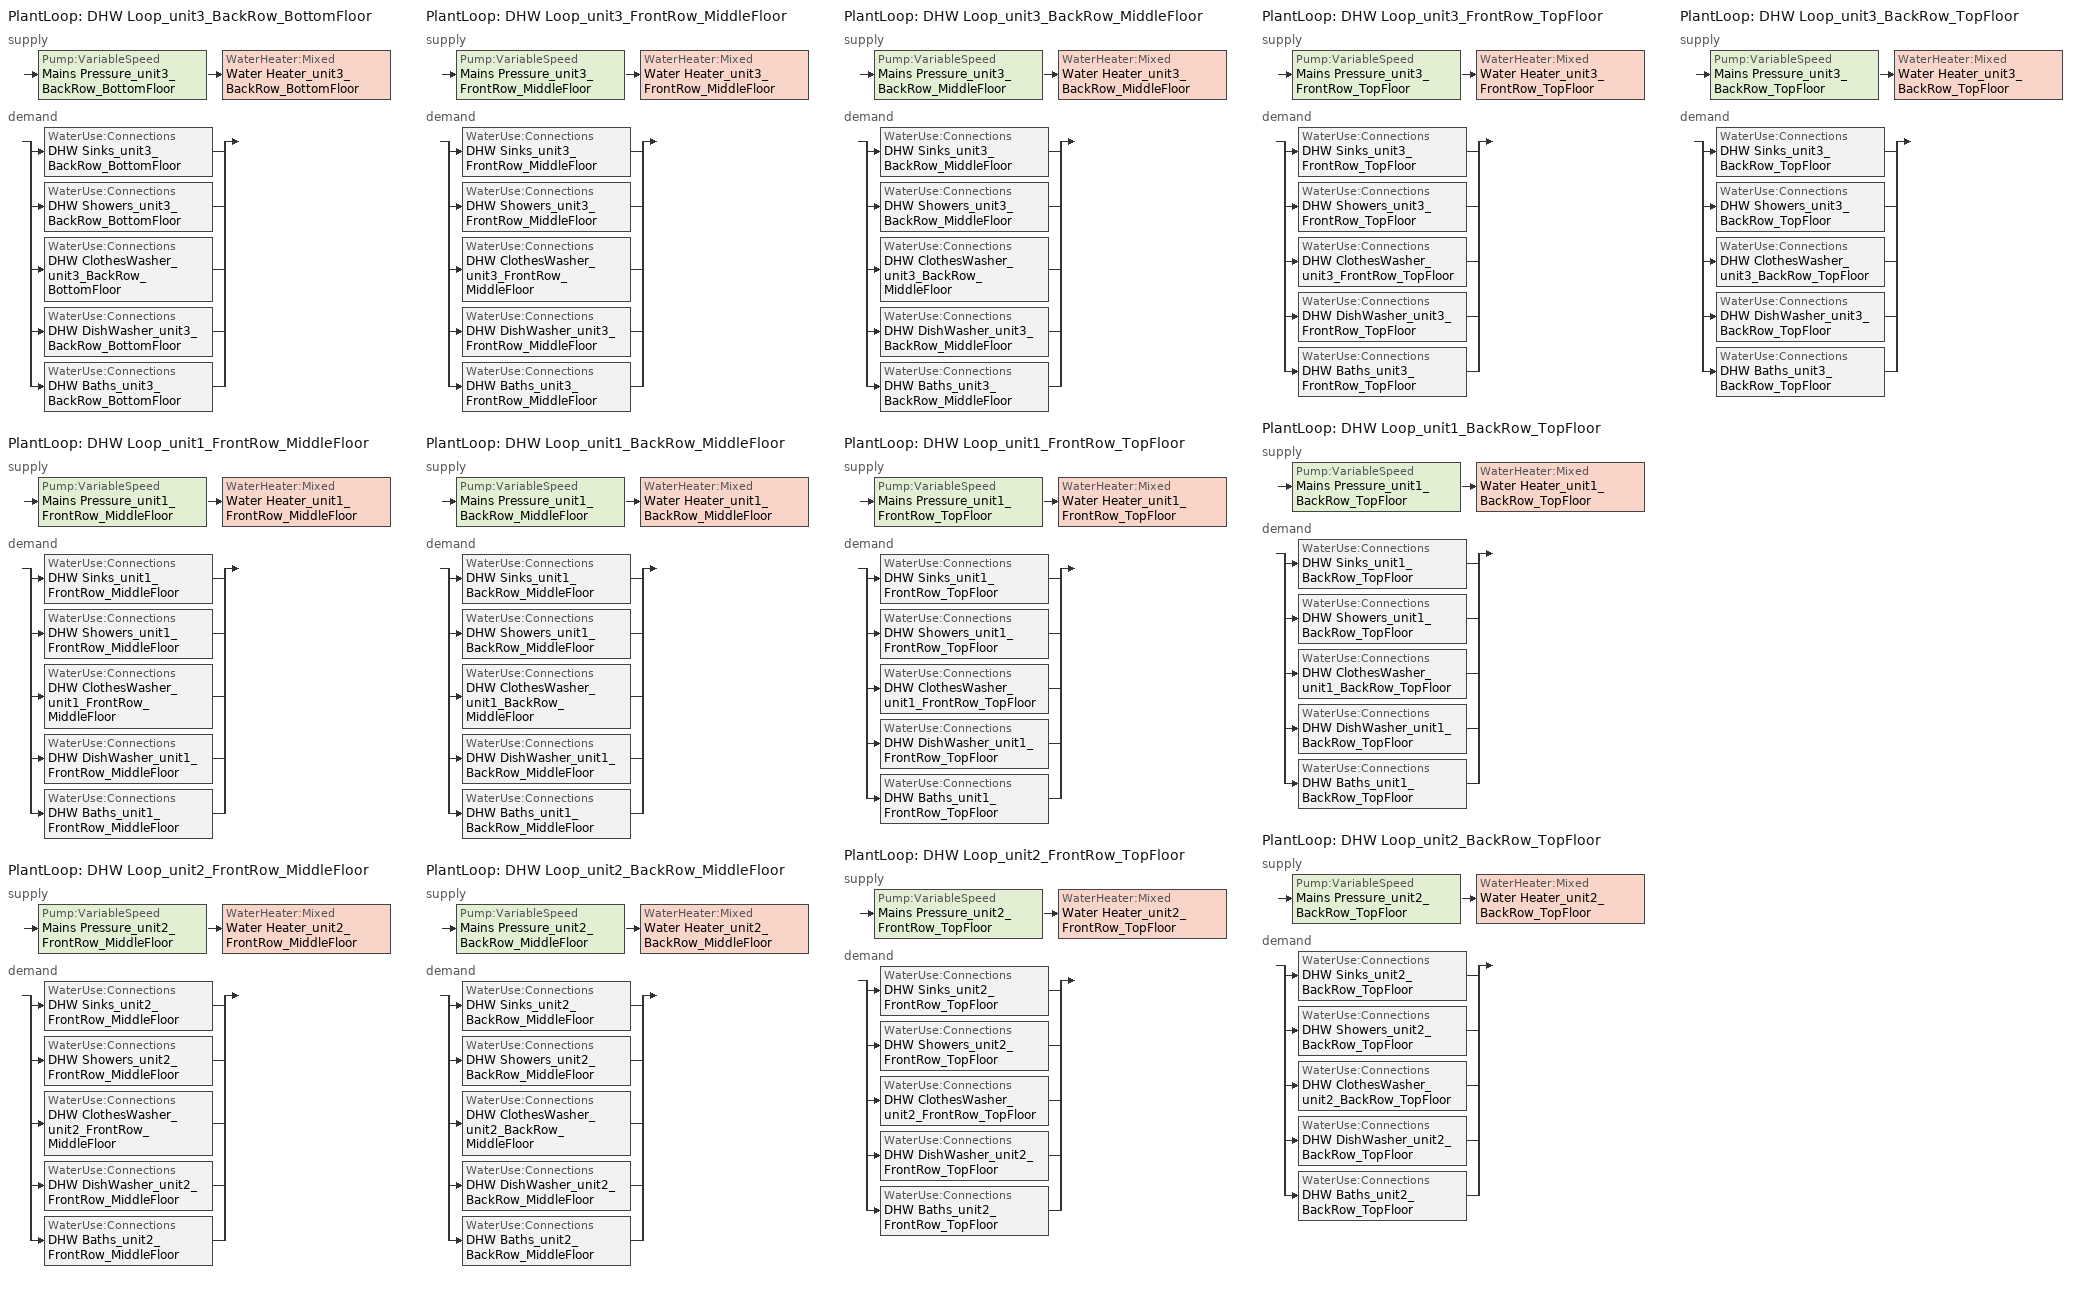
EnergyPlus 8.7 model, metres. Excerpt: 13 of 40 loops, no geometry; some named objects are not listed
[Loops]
PlantLoop 'DHW Loop_unit3_BackRow_BottomFloor'
 supply: Pump:VariableSpeed 'Mains Pressure_unit3_BackRow_BottomFloor' > WaterHeater:Mixed 'Water Heater_unit3_BackRow_BottomFloor'
 demand: split
  | WaterUse:Connections 'DHW Sinks_unit3_BackRow_BottomFloor'
  | WaterUse:Connections 'DHW Showers_unit3_BackRow_BottomFloor'
  | WaterUse:Connections 'DHW ClothesWasher_unit3_BackRow_BottomFloor'
  | WaterUse:Connections 'DHW DishWasher_unit3_BackRow_BottomFloor'
  | WaterUse:Connections 'DHW Baths_unit3_BackRow_BottomFloor'
PlantLoop 'DHW Loop_unit1_FrontRow_MiddleFloor'
 supply: Pump:VariableSpeed 'Mains Pressure_unit1_FrontRow_MiddleFloor' > WaterHeater:Mixed 'Water Heater_unit1_FrontRow_MiddleFloor'
 demand: split
  | WaterUse:Connections 'DHW Sinks_unit1_FrontRow_MiddleFloor'
  | WaterUse:Connections 'DHW Showers_unit1_FrontRow_MiddleFloor'
  | WaterUse:Connections 'DHW ClothesWasher_unit1_FrontRow_MiddleFloor'
  | WaterUse:Connections 'DHW DishWasher_unit1_FrontRow_MiddleFloor'
  | WaterUse:Connections 'DHW Baths_unit1_FrontRow_MiddleFloor'
PlantLoop 'DHW Loop_unit2_FrontRow_MiddleFloor'
 supply: Pump:VariableSpeed 'Mains Pressure_unit2_FrontRow_MiddleFloor' > WaterHeater:Mixed 'Water Heater_unit2_FrontRow_MiddleFloor'
 demand: split
  | WaterUse:Connections 'DHW Sinks_unit2_FrontRow_MiddleFloor'
  | WaterUse:Connections 'DHW Showers_unit2_FrontRow_MiddleFloor'
  | WaterUse:Connections 'DHW ClothesWasher_unit2_FrontRow_MiddleFloor'
  | WaterUse:Connections 'DHW DishWasher_unit2_FrontRow_MiddleFloor'
  | WaterUse:Connections 'DHW Baths_unit2_FrontRow_MiddleFloor'
PlantLoop 'DHW Loop_unit3_FrontRow_MiddleFloor'
 supply: Pump:VariableSpeed 'Mains Pressure_unit3_FrontRow_MiddleFloor' > WaterHeater:Mixed 'Water Heater_unit3_FrontRow_MiddleFloor'
 demand: split
  | WaterUse:Connections 'DHW Sinks_unit3_FrontRow_MiddleFloor'
  | WaterUse:Connections 'DHW Showers_unit3_FrontRow_MiddleFloor'
  | WaterUse:Connections 'DHW ClothesWasher_unit3_FrontRow_MiddleFloor'
  | WaterUse:Connections 'DHW DishWasher_unit3_FrontRow_MiddleFloor'
  | WaterUse:Connections 'DHW Baths_unit3_FrontRow_MiddleFloor'
PlantLoop 'DHW Loop_unit1_BackRow_MiddleFloor'
 supply: Pump:VariableSpeed 'Mains Pressure_unit1_BackRow_MiddleFloor' > WaterHeater:Mixed 'Water Heater_unit1_BackRow_MiddleFloor'
 demand: split
  | WaterUse:Connections 'DHW Sinks_unit1_BackRow_MiddleFloor'
  | WaterUse:Connections 'DHW Showers_unit1_BackRow_MiddleFloor'
  | WaterUse:Connections 'DHW ClothesWasher_unit1_BackRow_MiddleFloor'
  | WaterUse:Connections 'DHW DishWasher_unit1_BackRow_MiddleFloor'
  | WaterUse:Connections 'DHW Baths_unit1_BackRow_MiddleFloor'
PlantLoop 'DHW Loop_unit2_BackRow_MiddleFloor'
 supply: Pump:VariableSpeed 'Mains Pressure_unit2_BackRow_MiddleFloor' > WaterHeater:Mixed 'Water Heater_unit2_BackRow_MiddleFloor'
 demand: split
  | WaterUse:Connections 'DHW Sinks_unit2_BackRow_MiddleFloor'
  | WaterUse:Connections 'DHW Showers_unit2_BackRow_MiddleFloor'
  | WaterUse:Connections 'DHW ClothesWasher_unit2_BackRow_MiddleFloor'
  | WaterUse:Connections 'DHW DishWasher_unit2_BackRow_MiddleFloor'
  | WaterUse:Connections 'DHW Baths_unit2_BackRow_MiddleFloor'
PlantLoop 'DHW Loop_unit3_BackRow_MiddleFloor'
 supply: Pump:VariableSpeed 'Mains Pressure_unit3_BackRow_MiddleFloor' > WaterHeater:Mixed 'Water Heater_unit3_BackRow_MiddleFloor'
 demand: split
  | WaterUse:Connections 'DHW Sinks_unit3_BackRow_MiddleFloor'
  | WaterUse:Connections 'DHW Showers_unit3_BackRow_MiddleFloor'
  | WaterUse:Connections 'DHW ClothesWasher_unit3_BackRow_MiddleFloor'
  | WaterUse:Connections 'DHW DishWasher_unit3_BackRow_MiddleFloor'
  | WaterUse:Connections 'DHW Baths_unit3_BackRow_MiddleFloor'
PlantLoop 'DHW Loop_unit1_FrontRow_TopFloor'
 supply: Pump:VariableSpeed 'Mains Pressure_unit1_FrontRow_TopFloor' > WaterHeater:Mixed 'Water Heater_unit1_FrontRow_TopFloor'
 demand: split
  | WaterUse:Connections 'DHW Sinks_unit1_FrontRow_TopFloor'
  | WaterUse:Connections 'DHW Showers_unit1_FrontRow_TopFloor'
  | WaterUse:Connections 'DHW ClothesWasher_unit1_FrontRow_TopFloor'
  | WaterUse:Connections 'DHW DishWasher_unit1_FrontRow_TopFloor'
  | WaterUse:Connections 'DHW Baths_unit1_FrontRow_TopFloor'
PlantLoop 'DHW Loop_unit2_FrontRow_TopFloor'
 supply: Pump:VariableSpeed 'Mains Pressure_unit2_FrontRow_TopFloor' > WaterHeater:Mixed 'Water Heater_unit2_FrontRow_TopFloor'
 demand: split
  | WaterUse:Connections 'DHW Sinks_unit2_FrontRow_TopFloor'
  | WaterUse:Connections 'DHW Showers_unit2_FrontRow_TopFloor'
  | WaterUse:Connections 'DHW ClothesWasher_unit2_FrontRow_TopFloor'
  | WaterUse:Connections 'DHW DishWasher_unit2_FrontRow_TopFloor'
  | WaterUse:Connections 'DHW Baths_unit2_FrontRow_TopFloor'
PlantLoop 'DHW Loop_unit3_FrontRow_TopFloor'
 supply: Pump:VariableSpeed 'Mains Pressure_unit3_FrontRow_TopFloor' > WaterHeater:Mixed 'Water Heater_unit3_FrontRow_TopFloor'
 demand: split
  | WaterUse:Connections 'DHW Sinks_unit3_FrontRow_TopFloor'
  | WaterUse:Connections 'DHW Showers_unit3_FrontRow_TopFloor'
  | WaterUse:Connections 'DHW ClothesWasher_unit3_FrontRow_TopFloor'
  | WaterUse:Connections 'DHW DishWasher_unit3_FrontRow_TopFloor'
  | WaterUse:Connections 'DHW Baths_unit3_FrontRow_TopFloor'
PlantLoop 'DHW Loop_unit1_BackRow_TopFloor'
 supply: Pump:VariableSpeed 'Mains Pressure_unit1_BackRow_TopFloor' > WaterHeater:Mixed 'Water Heater_unit1_BackRow_TopFloor'
 demand: split
  | WaterUse:Connections 'DHW Sinks_unit1_BackRow_TopFloor'
  | WaterUse:Connections 'DHW Showers_unit1_BackRow_TopFloor'
  | WaterUse:Connections 'DHW ClothesWasher_unit1_BackRow_TopFloor'
  | WaterUse:Connections 'DHW DishWasher_unit1_BackRow_TopFloor'
  | WaterUse:Connections 'DHW Baths_unit1_BackRow_TopFloor'
PlantLoop 'DHW Loop_unit2_BackRow_TopFloor'
 supply: Pump:VariableSpeed 'Mains Pressure_unit2_BackRow_TopFloor' > WaterHeater:Mixed 'Water Heater_unit2_BackRow_TopFloor'
 demand: split
  | WaterUse:Connections 'DHW Sinks_unit2_BackRow_TopFloor'
  | WaterUse:Connections 'DHW Showers_unit2_BackRow_TopFloor'
  | WaterUse:Connections 'DHW ClothesWasher_unit2_BackRow_TopFloor'
  | WaterUse:Connections 'DHW DishWasher_unit2_BackRow_TopFloor'
  | WaterUse:Connections 'DHW Baths_unit2_BackRow_TopFloor'
PlantLoop 'DHW Loop_unit3_BackRow_TopFloor'
 supply: Pump:VariableSpeed 'Mains Pressure_unit3_BackRow_TopFloor' > WaterHeater:Mixed 'Water Heater_unit3_BackRow_TopFloor'
 demand: split
  | WaterUse:Connections 'DHW Sinks_unit3_BackRow_TopFloor'
  | WaterUse:Connections 'DHW Showers_unit3_BackRow_TopFloor'
  | WaterUse:Connections 'DHW ClothesWasher_unit3_BackRow_TopFloor'
  | WaterUse:Connections 'DHW DishWasher_unit3_BackRow_TopFloor'
  | WaterUse:Connections 'DHW Baths_unit3_BackRow_TopFloor'
[Sizing:Plant] Loop Type=Heating; Design Loop Exit Temperature=48.8889; Loop Design Temperature Difference=5.55556
DHW Loop_unit3_BackRow_BottomFloor; DHW Loop_unit1_FrontRow_MiddleFloor; DHW Loop_unit2_FrontRow_MiddleFloor; DHW Loop_unit3_FrontRow_MiddleFloor; DHW Loop_unit1_BackRow_MiddleFloor; DHW Loop_unit2_BackRow_MiddleFloor; DHW Loop_unit3_BackRow_MiddleFloor; DHW Loop_unit1_FrontRow_TopFloor; DHW Loop_unit2_FrontRow_TopFloor; DHW Loop_unit3_FrontRow_TopFloor; DHW Loop_unit1_BackRow_TopFloor; DHW Loop_unit2_BackRow_TopFloor; DHW Loop_unit3_BackRow_TopFloor
[Pump:VariableSpeed] Design Maximum Flow Rate=autosize; Design Pump Head=1; Design Power Consumption=0; Motor Efficiency=1; Fraction of Motor Inefficiencies to Fluid Stream=0; Coefficient 1 of the Part Load Performance Curve=0; Coefficient 2 of the Part Load Performance Curve=1; Coefficient 3 of the Part Load Performance Curve=0; Coefficient 4 of the Part Load Performance Curve=0; Design Minimum Flow Rate=0; Pump Control Type=Intermittent
Mains Pressure_unit3_BackRow_BottomFloor; Mains Pressure_unit1_FrontRow_MiddleFloor; Mains Pressure_unit2_FrontRow_MiddleFloor; Mains Pressure_unit3_FrontRow_MiddleFloor; Mains Pressure_unit1_BackRow_MiddleFloor; Mains Pressure_unit2_BackRow_MiddleFloor; Mains Pressure_unit3_BackRow_MiddleFloor; Mains Pressure_unit1_FrontRow_TopFloor; Mains Pressure_unit2_FrontRow_TopFloor; Mains Pressure_unit3_FrontRow_TopFloor; Mains Pressure_unit1_BackRow_TopFloor; Mains Pressure_unit2_BackRow_TopFloor; Mains Pressure_unit3_BackRow_TopFloor
[WaterHeater:Mixed] Tank Volume=0.196841; Setpoint Temperature Schedule=dhw_setpt; Deadband Temperature Difference=2; Maximum Temperature Limit=50; Heater Control Type=Cycle; Heater Maximum Capacity=autosize; Heater Minimum Capacity=0; Heater Ignition Minimum Flow Rate=0; Heater Fuel Type=electricity; Heater Thermal Efficiency=1; Ambient Temperature Indicator=Zone; Ambient Temperature Zone=living_unit1_FrontRow_BottomFloor; Off Cycle Loss Coefficient to Ambient Temperature=1.33066; Off Cycle Loss Fraction to Zone=1; On Cycle Loss Coefficient to Ambient Temperature=1.33066; On Cycle Loss Fraction to Zone=1; Peak Use Flow Rate=0; Use Side Effectiveness=1; Source Side Effectiveness=1; Use Side Design Flow Rate=autosize; Source Side Design Flow Rate=0; Indirect Water Heating Recovery Time=1.5
Water Heater_unit3_BackRow_BottomFloor; Water Heater_unit1_FrontRow_MiddleFloor; Water Heater_unit2_FrontRow_MiddleFloor; Water Heater_unit3_FrontRow_MiddleFloor; Water Heater_unit1_BackRow_MiddleFloor; Water Heater_unit2_BackRow_MiddleFloor; Water Heater_unit3_BackRow_MiddleFloor; Water Heater_unit1_FrontRow_TopFloor; Water Heater_unit2_FrontRow_TopFloor; Water Heater_unit3_FrontRow_TopFloor; Water Heater_unit1_BackRow_TopFloor; Water Heater_unit2_BackRow_TopFloor; Water Heater_unit3_BackRow_TopFloor
[WaterHeater:Sizing] Design Mode=ResidentialHUD-FHAMinimum; Number of Bedrooms=2; Number of Bathrooms=2
Water Heater_unit3_BackRow_BottomFloor; Water Heater_unit1_FrontRow_MiddleFloor; Water Heater_unit2_FrontRow_MiddleFloor; Water Heater_unit3_FrontRow_MiddleFloor; Water Heater_unit1_BackRow_MiddleFloor; Water Heater_unit2_BackRow_MiddleFloor; Water Heater_unit3_BackRow_MiddleFloor; Water Heater_unit1_FrontRow_TopFloor; Water Heater_unit2_FrontRow_TopFloor; Water Heater_unit3_FrontRow_TopFloor; Water Heater_unit1_BackRow_TopFloor; Water Heater_unit2_BackRow_TopFloor; Water Heater_unit3_BackRow_TopFloor
[PlantLoop] Fluid Type=Water; Maximum Loop Temperature=100; Minimum Loop Temperature=0; Maximum Loop Flow Rate=autosize; Minimum Loop Flow Rate=0; Plant Loop Volume=autocalculate; Load Distribution Scheme=Optimal
Name | Plant Equipment Operation Scheme
DHW Loop_unit3_BackRow_BottomFloor | DHW Loop Operation_unit3_BackRow_BottomFloor
DHW Loop_unit1_FrontRow_MiddleFloor | DHW Loop Operation_unit1_FrontRow_MiddleFloor
DHW Loop_unit2_FrontRow_MiddleFloor | DHW Loop Operation_unit2_FrontRow_MiddleFloor
DHW Loop_unit3_FrontRow_MiddleFloor | DHW Loop Operation_unit3_FrontRow_MiddleFloor
DHW Loop_unit1_BackRow_MiddleFloor | DHW Loop Operation_unit1_BackRow_MiddleFloor
DHW Loop_unit2_BackRow_MiddleFloor | DHW Loop Operation_unit2_BackRow_MiddleFloor
DHW Loop_unit3_BackRow_MiddleFloor | DHW Loop Operation_unit3_BackRow_MiddleFloor
DHW Loop_unit1_FrontRow_TopFloor | DHW Loop Operation_unit1_FrontRow_TopFloor
DHW Loop_unit2_FrontRow_TopFloor | DHW Loop Operation_unit2_FrontRow_TopFloor
DHW Loop_unit3_FrontRow_TopFloor | DHW Loop Operation_unit3_FrontRow_TopFloor
DHW Loop_unit1_BackRow_TopFloor | DHW Loop Operation_unit1_BackRow_TopFloor
DHW Loop_unit2_BackRow_TopFloor | DHW Loop Operation_unit2_BackRow_TopFloor
DHW Loop_unit3_BackRow_TopFloor | DHW Loop Operation_unit3_BackRow_TopFloor
[PlantEquipmentList]
DHW Plant Equipment_unit3_BackRow_BottomFloor: Water Heater_unit3_BackRow_BottomFloor
DHW Plant Equipment_unit1_FrontRow_MiddleFloor: Water Heater_unit1_FrontRow_MiddleFloor
DHW Plant Equipment_unit2_FrontRow_MiddleFloor: Water Heater_unit2_FrontRow_MiddleFloor
DHW Plant Equipment_unit3_FrontRow_MiddleFloor: Water Heater_unit3_FrontRow_MiddleFloor
DHW Plant Equipment_unit1_BackRow_MiddleFloor: Water Heater_unit1_BackRow_MiddleFloor
DHW Plant Equipment_unit2_BackRow_MiddleFloor: Water Heater_unit2_BackRow_MiddleFloor
DHW Plant Equipment_unit3_BackRow_MiddleFloor: Water Heater_unit3_BackRow_MiddleFloor
DHW Plant Equipment_unit1_FrontRow_TopFloor: Water Heater_unit1_FrontRow_TopFloor
DHW Plant Equipment_unit2_FrontRow_TopFloor: Water Heater_unit2_FrontRow_TopFloor
DHW Plant Equipment_unit3_FrontRow_TopFloor: Water Heater_unit3_FrontRow_TopFloor
DHW Plant Equipment_unit1_BackRow_TopFloor: Water Heater_unit1_BackRow_TopFloor
DHW Plant Equipment_unit2_BackRow_TopFloor: Water Heater_unit2_BackRow_TopFloor
DHW Plant Equipment_unit3_BackRow_TopFloor: Water Heater_unit3_BackRow_TopFloor
[PlantEquipmentOperation:HeatingLoad] Load Range 1 Lower Limit=0; Load Range 1 Upper Limit=1000000000000000
Name | Range 1 Equipment List
DHW Control Scheme_unit3_BackRow_BottomFloor | DHW Plant Equipment_unit3_BackRow_BottomFloor
DHW Control Scheme_unit1_FrontRow_MiddleFloor | DHW Plant Equipment_unit1_FrontRow_MiddleFloor
DHW Control Scheme_unit2_FrontRow_MiddleFloor | DHW Plant Equipment_unit2_FrontRow_MiddleFloor
DHW Control Scheme_unit3_FrontRow_MiddleFloor | DHW Plant Equipment_unit3_FrontRow_MiddleFloor
DHW Control Scheme_unit1_BackRow_MiddleFloor | DHW Plant Equipment_unit1_BackRow_MiddleFloor
DHW Control Scheme_unit2_BackRow_MiddleFloor | DHW Plant Equipment_unit2_BackRow_MiddleFloor
DHW Control Scheme_unit3_BackRow_MiddleFloor | DHW Plant Equipment_unit3_BackRow_MiddleFloor
DHW Control Scheme_unit1_FrontRow_TopFloor | DHW Plant Equipment_unit1_FrontRow_TopFloor
DHW Control Scheme_unit2_FrontRow_TopFloor | DHW Plant Equipment_unit2_FrontRow_TopFloor
DHW Control Scheme_unit3_FrontRow_TopFloor | DHW Plant Equipment_unit3_FrontRow_TopFloor
DHW Control Scheme_unit1_BackRow_TopFloor | DHW Plant Equipment_unit1_BackRow_TopFloor
DHW Control Scheme_unit2_BackRow_TopFloor | DHW Plant Equipment_unit2_BackRow_TopFloor
DHW Control Scheme_unit3_BackRow_TopFloor | DHW Plant Equipment_unit3_BackRow_TopFloor
[PlantEquipmentOperationSchemes] Control Scheme 1 Schedule=always_avail
Name | Control Scheme 1
DHW Loop Operation_unit3_BackRow_BottomFloor | DHW Control Scheme_unit3_BackRow_BottomFloor
DHW Loop Operation_unit1_FrontRow_MiddleFloor | DHW Control Scheme_unit1_FrontRow_MiddleFloor
DHW Loop Operation_unit2_FrontRow_MiddleFloor | DHW Control Scheme_unit2_FrontRow_MiddleFloor
DHW Loop Operation_unit3_FrontRow_MiddleFloor | DHW Control Scheme_unit3_FrontRow_MiddleFloor
DHW Loop Operation_unit1_BackRow_MiddleFloor | DHW Control Scheme_unit1_BackRow_MiddleFloor
DHW Loop Operation_unit2_BackRow_MiddleFloor | DHW Control Scheme_unit2_BackRow_MiddleFloor
DHW Loop Operation_unit3_BackRow_MiddleFloor | DHW Control Scheme_unit3_BackRow_MiddleFloor
DHW Loop Operation_unit1_FrontRow_TopFloor | DHW Control Scheme_unit1_FrontRow_TopFloor
DHW Loop Operation_unit2_FrontRow_TopFloor | DHW Control Scheme_unit2_FrontRow_TopFloor
DHW Loop Operation_unit3_FrontRow_TopFloor | DHW Control Scheme_unit3_FrontRow_TopFloor
DHW Loop Operation_unit1_BackRow_TopFloor | DHW Control Scheme_unit1_BackRow_TopFloor
DHW Loop Operation_unit2_BackRow_TopFloor | DHW Control Scheme_unit2_BackRow_TopFloor
DHW Loop Operation_unit3_BackRow_TopFloor | DHW Control Scheme_unit3_BackRow_TopFloor
[SetpointManager:Scheduled] Control Variable=Temperature; Schedule=DHWSupplySetpoint
Name | Setpoint Node or NodeList
DHW Loop Setpoint Manager_unit3_BackRow_BottomFloor | DHW Supply Outlet Node_unit3_BackRow_BottomFloor
DHW Loop Setpoint Manager_unit1_FrontRow_MiddleFloor | DHW Supply Outlet Node_unit1_FrontRow_MiddleFloor
DHW Loop Setpoint Manager_unit2_FrontRow_MiddleFloor | DHW Supply Outlet Node_unit2_FrontRow_MiddleFloor
DHW Loop Setpoint Manager_unit3_FrontRow_MiddleFloor | DHW Supply Outlet Node_unit3_FrontRow_MiddleFloor
DHW Loop Setpoint Manager_unit1_BackRow_MiddleFloor | DHW Supply Outlet Node_unit1_BackRow_MiddleFloor
DHW Loop Setpoint Manager_unit2_BackRow_MiddleFloor | DHW Supply Outlet Node_unit2_BackRow_MiddleFloor
DHW Loop Setpoint Manager_unit3_BackRow_MiddleFloor | DHW Supply Outlet Node_unit3_BackRow_MiddleFloor
DHW Loop Setpoint Manager_unit1_FrontRow_TopFloor | DHW Supply Outlet Node_unit1_FrontRow_TopFloor
DHW Loop Setpoint Manager_unit2_FrontRow_TopFloor | DHW Supply Outlet Node_unit2_FrontRow_TopFloor
DHW Loop Setpoint Manager_unit3_FrontRow_TopFloor | DHW Supply Outlet Node_unit3_FrontRow_TopFloor
DHW Loop Setpoint Manager_unit1_BackRow_TopFloor | DHW Supply Outlet Node_unit1_BackRow_TopFloor
DHW Loop Setpoint Manager_unit2_BackRow_TopFloor | DHW Supply Outlet Node_unit2_BackRow_TopFloor
DHW Loop Setpoint Manager_unit3_BackRow_TopFloor | DHW Supply Outlet Node_unit3_BackRow_TopFloor
[WaterUse:Equipment] EndUse Subcategory=Domestic Hot Water
Name | Peak Flow Rate | Flow Rate Fraction Schedule | Target Temperature Schedule
Clothes Washer_unit3_BackRow_BottomFloor; Clothes Washer_unit1_FrontRow_MiddleFloor; Clothes Washer_unit2_FrontRow_MiddleFloor; Clothes Washer_unit3_FrontRow_MiddleFloor; Clothes Washer_unit1_BackRow_MiddleFloor; Clothes Washer_unit2_BackRow_MiddleFloor; Clothes Washer_unit3_BackRow_MiddleFloor; Clothes Washer_unit1_FrontRow_TopFloor; Clothes Washer_unit2_FrontRow_TopFloor; Clothes Washer_unit3_FrontRow_TopFloor; Clothes Washer_unit1_BackRow_TopFloor; Clothes Washer_unit2_BackRow_TopFloor; Clothes Washer_unit3_BackRow_TopFloor | 1.08128e-06 | ClothesWasher | CWWaterTempSchedule
Dishwasher_unit3_BackRow_BottomFloor; Dishwasher_unit1_FrontRow_MiddleFloor; Dishwasher_unit2_FrontRow_MiddleFloor; Dishwasher_unit3_FrontRow_MiddleFloor; Dishwasher_unit1_BackRow_MiddleFloor; Dishwasher_unit2_BackRow_MiddleFloor; Dishwasher_unit3_BackRow_MiddleFloor; Dishwasher_unit1_FrontRow_TopFloor; Dishwasher_unit2_FrontRow_TopFloor; Dishwasher_unit3_FrontRow_TopFloor; Dishwasher_unit1_BackRow_TopFloor; Dishwasher_unit2_BackRow_TopFloor; Dishwasher_unit3_BackRow_TopFloor | 4.24457e-07 | Dishwasher | DWWaterTempSchedule
Sinks_unit3_BackRow_BottomFloor; Sinks_unit1_FrontRow_MiddleFloor; Sinks_unit2_FrontRow_MiddleFloor; Sinks_unit3_FrontRow_MiddleFloor; Sinks_unit1_BackRow_MiddleFloor; Sinks_unit2_BackRow_MiddleFloor; Sinks_unit3_BackRow_MiddleFloor; Sinks_unit1_FrontRow_TopFloor; Sinks_unit2_FrontRow_TopFloor; Sinks_unit3_FrontRow_TopFloor; Sinks_unit1_BackRow_TopFloor; Sinks_unit2_BackRow_TopFloor; Sinks_unit3_BackRow_TopFloor | 1.41632e-06 | Sinks | SSBWaterTempSchedule
Showers_unit3_BackRow_BottomFloor; Showers_unit1_FrontRow_MiddleFloor; Showers_unit2_FrontRow_MiddleFloor; Showers_unit3_FrontRow_MiddleFloor; Showers_unit1_BackRow_MiddleFloor; Showers_unit2_BackRow_MiddleFloor; Showers_unit3_BackRow_MiddleFloor; Showers_unit1_FrontRow_TopFloor; Showers_unit2_FrontRow_TopFloor; Showers_unit3_FrontRow_TopFloor; Showers_unit1_BackRow_TopFloor; Showers_unit2_BackRow_TopFloor; Showers_unit3_BackRow_TopFloor | 2.52108e-06 | Showers | SSBWaterTempSchedule
Baths_unit3_BackRow_BottomFloor; Baths_unit1_FrontRow_MiddleFloor; Baths_unit2_FrontRow_MiddleFloor; Baths_unit3_FrontRow_MiddleFloor; Baths_unit1_BackRow_MiddleFloor; Baths_unit2_BackRow_MiddleFloor; Baths_unit3_BackRow_MiddleFloor; Baths_unit1_FrontRow_TopFloor; Baths_unit2_FrontRow_TopFloor; Baths_unit3_FrontRow_TopFloor; Baths_unit1_BackRow_TopFloor; Baths_unit2_BackRow_TopFloor; Baths_unit3_BackRow_TopFloor | 6.46379e-07 | Baths | SSBWaterTempSchedule
[WaterUse:Connections] Drain Water Heat Exchanger Type=None
Name | Water Use Equipment 1
DHW Sinks_unit3_BackRow_BottomFloor | Sinks_unit3_BackRow_BottomFloor
DHW Showers_unit3_BackRow_BottomFloor | Showers_unit3_BackRow_BottomFloor
DHW ClothesWasher_unit3_BackRow_BottomFloor | Clothes Washer_unit3_BackRow_BottomFloor
DHW DishWasher_unit3_BackRow_BottomFloor | Dishwasher_unit3_BackRow_BottomFloor
DHW Baths_unit3_BackRow_BottomFloor | Baths_unit3_BackRow_BottomFloor
DHW Sinks_unit1_FrontRow_MiddleFloor | Sinks_unit1_FrontRow_MiddleFloor
DHW Showers_unit1_FrontRow_MiddleFloor | Showers_unit1_FrontRow_MiddleFloor
DHW ClothesWasher_unit1_FrontRow_MiddleFloor | Clothes Washer_unit1_FrontRow_MiddleFloor
DHW DishWasher_unit1_FrontRow_MiddleFloor | Dishwasher_unit1_FrontRow_MiddleFloor
DHW Baths_unit1_FrontRow_MiddleFloor | Baths_unit1_FrontRow_MiddleFloor
DHW Sinks_unit2_FrontRow_MiddleFloor | Sinks_unit2_FrontRow_MiddleFloor
DHW Showers_unit2_FrontRow_MiddleFloor | Showers_unit2_FrontRow_MiddleFloor
DHW ClothesWasher_unit2_FrontRow_MiddleFloor | Clothes Washer_unit2_FrontRow_MiddleFloor
DHW DishWasher_unit2_FrontRow_MiddleFloor | Dishwasher_unit2_FrontRow_MiddleFloor
DHW Baths_unit2_FrontRow_MiddleFloor | Baths_unit2_FrontRow_MiddleFloor
DHW Sinks_unit3_FrontRow_MiddleFloor | Sinks_unit3_FrontRow_MiddleFloor
DHW Showers_unit3_FrontRow_MiddleFloor | Showers_unit3_FrontRow_MiddleFloor
DHW ClothesWasher_unit3_FrontRow_MiddleFloor | Clothes Washer_unit3_FrontRow_MiddleFloor
DHW DishWasher_unit3_FrontRow_MiddleFloor | Dishwasher_unit3_FrontRow_MiddleFloor
DHW Baths_unit3_FrontRow_MiddleFloor | Baths_unit3_FrontRow_MiddleFloor
DHW Sinks_unit1_BackRow_MiddleFloor | Sinks_unit1_BackRow_MiddleFloor
DHW Showers_unit1_BackRow_MiddleFloor | Showers_unit1_BackRow_MiddleFloor
DHW ClothesWasher_unit1_BackRow_MiddleFloor | Clothes Washer_unit1_BackRow_MiddleFloor
DHW DishWasher_unit1_BackRow_MiddleFloor | Dishwasher_unit1_BackRow_MiddleFloor
DHW Baths_unit1_BackRow_MiddleFloor | Baths_unit1_BackRow_MiddleFloor
DHW Sinks_unit2_BackRow_MiddleFloor | Sinks_unit2_BackRow_MiddleFloor
DHW Showers_unit2_BackRow_MiddleFloor | Showers_unit2_BackRow_MiddleFloor
DHW ClothesWasher_unit2_BackRow_MiddleFloor | Clothes Washer_unit2_BackRow_MiddleFloor
DHW DishWasher_unit2_BackRow_MiddleFloor | Dishwasher_unit2_BackRow_MiddleFloor
DHW Baths_unit2_BackRow_MiddleFloor | Baths_unit2_BackRow_MiddleFloor
DHW Sinks_unit3_BackRow_MiddleFloor | Sinks_unit3_BackRow_MiddleFloor
DHW Showers_unit3_BackRow_MiddleFloor | Showers_unit3_BackRow_MiddleFloor
DHW ClothesWasher_unit3_BackRow_MiddleFloor | Clothes Washer_unit3_BackRow_MiddleFloor
DHW DishWasher_unit3_BackRow_MiddleFloor | Dishwasher_unit3_BackRow_MiddleFloor
DHW Baths_unit3_BackRow_MiddleFloor | Baths_unit3_BackRow_MiddleFloor
DHW Sinks_unit1_FrontRow_TopFloor | Sinks_unit1_FrontRow_TopFloor
DHW Showers_unit1_FrontRow_TopFloor | Showers_unit1_FrontRow_TopFloor
DHW ClothesWasher_unit1_FrontRow_TopFloor | Clothes Washer_unit1_FrontRow_TopFloor
DHW DishWasher_unit1_FrontRow_TopFloor | Dishwasher_unit1_FrontRow_TopFloor
DHW Baths_unit1_FrontRow_TopFloor | Baths_unit1_FrontRow_TopFloor
DHW Sinks_unit2_FrontRow_TopFloor | Sinks_unit2_FrontRow_TopFloor
DHW Showers_unit2_FrontRow_TopFloor | Showers_unit2_FrontRow_TopFloor
DHW ClothesWasher_unit2_FrontRow_TopFloor | Clothes Washer_unit2_FrontRow_TopFloor
DHW DishWasher_unit2_FrontRow_TopFloor | Dishwasher_unit2_FrontRow_TopFloor
DHW Baths_unit2_FrontRow_TopFloor | Baths_unit2_FrontRow_TopFloor
DHW Sinks_unit3_FrontRow_TopFloor | Sinks_unit3_FrontRow_TopFloor
DHW Showers_unit3_FrontRow_TopFloor | Showers_unit3_FrontRow_TopFloor
DHW ClothesWasher_unit3_FrontRow_TopFloor | Clothes Washer_unit3_FrontRow_TopFloor
DHW DishWasher_unit3_FrontRow_TopFloor | Dishwasher_unit3_FrontRow_TopFloor
DHW Baths_unit3_FrontRow_TopFloor | Baths_unit3_FrontRow_TopFloor
DHW Sinks_unit1_BackRow_TopFloor | Sinks_unit1_BackRow_TopFloor
DHW Showers_unit1_BackRow_TopFloor | Showers_unit1_BackRow_TopFloor
DHW ClothesWasher_unit1_BackRow_TopFloor | Clothes Washer_unit1_BackRow_TopFloor
DHW DishWasher_unit1_BackRow_TopFloor | Dishwasher_unit1_BackRow_TopFloor
DHW Baths_unit1_BackRow_TopFloor | Baths_unit1_BackRow_TopFloor
DHW Sinks_unit2_BackRow_TopFloor | Sinks_unit2_BackRow_TopFloor
DHW Showers_unit2_BackRow_TopFloor | Showers_unit2_BackRow_TopFloor
DHW ClothesWasher_unit2_BackRow_TopFloor | Clothes Washer_unit2_BackRow_TopFloor
DHW DishWasher_unit2_BackRow_TopFloor | Dishwasher_unit2_BackRow_TopFloor
DHW Baths_unit2_BackRow_TopFloor | Baths_unit2_BackRow_TopFloor
DHW Sinks_unit3_BackRow_TopFloor | Sinks_unit3_BackRow_TopFloor
DHW Showers_unit3_BackRow_TopFloor | Showers_unit3_BackRow_TopFloor
DHW ClothesWasher_unit3_BackRow_TopFloor | Clothes Washer_unit3_BackRow_TopFloor
DHW DishWasher_unit3_BackRow_TopFloor | Dishwasher_unit3_BackRow_TopFloor
DHW Baths_unit3_BackRow_TopFloor | Baths_unit3_BackRow_TopFloor
[Schedule:Day:Hourly]
DishwasherWeekday: 0.129162, 0.0573867, 0.042998, 0.0286934, 0.0286934, 0.0860801, 0.172244, 0.258408, 0.488208, 0.545594, 0.473819, 0.402044, 0.344573, 0.387655, 0.315879, 0.301491, 0.315879, 0.416348, 0.732312, 0.933333, 0.761005, 0.559983, 0.373266, 0.258408
DishwasherWeekend: 0.138388, 0.0614858, 0.0460692, 0.0307429, 0.0307429, 0.0922286, 0.184547, 0.276866, 0.52308, 0.584565, 0.507663, 0.430761, 0.369185, 0.415344, 0.338442, 0.323026, 0.338442, 0.446087, 0.78462, 1, 0.815362, 0.599982, 0.399928, 0.276866
DishwasherVacation; ClothesWasherVacation; SinksVacation; ShowersVacation; BathsVacation: 0, 0, 0, 0, 0, 0, 0, 0, 0, 0, 0, 0, 0, 0, 0, 0, 0, 0, 0, 0, 0, 0, 0, 0
ClothesWasherWeekday: 0.0887931, 0.0710155, 0.0354602, 0.0354602, 0.0710155, 0.106571, 0.213142, 0.461934, 0.692948, 0.817391, 0.799614, 0.710725, 0.639615, 0.568599, 0.497489, 0.461934, 0.479711, 0.461934, 0.461934, 0.461934, 0.461934, 0.444156, 0.30203, 0.159904
ClothesWasherWeekend: 0.10863, 0.0868807, 0.0433822, 0.0433822, 0.0868807, 0.130379, 0.260758, 0.565131, 0.847755, 1, 0.978251, 0.869505, 0.782508, 0.695627, 0.60863, 0.565131, 0.586881, 0.565131, 0.565131, 0.565131, 0.565131, 0.543382, 0.369505, 0.195627
SinksWeekday: 0.178431, 0.0855612, 0.0641394, 0.0641394, 0.0855612, 0.228457, 0.535419, 0.785298, 0.828142, 0.778116, 0.685372, 0.628163, 0.613924, 0.57108, 0.521054, 0.542476, 0.606741, 0.820959, 0.942308, 0.870986, 0.71385, 0.606741, 0.499758, 0.342623
SinksWeekend: 0.189355, 0.0907997, 0.0680663, 0.0680663, 0.0907997, 0.242445, 0.5682, 0.833378, 0.878845, 0.825756, 0.727334, 0.666622, 0.651511, 0.606044, 0.552955, 0.575689, 0.643889, 0.871222, 1, 0.924311, 0.757555, 0.643889, 0.530356, 0.3636
ShowersWeekday: 0.0847763, 0.0384986, 0.0269887, 0.0384986, 0.107955, 0.4088, 0.933333, 0.925634, 0.752112, 0.5901, 0.474366, 0.374111, 0.269967, 0.231389, 0.20051, 0.20821, 0.239088, 0.308545, 0.335533, 0.335533, 0.331644, 0.323944, 0.231389, 0.165822
ShowersWeekend: 0.0908318, 0.0412485, 0.0289165, 0.0412485, 0.115666, 0.438, 1, 0.99175, 0.805834, 0.63225, 0.50825, 0.400833, 0.28925, 0.247916, 0.214832, 0.223082, 0.256166, 0.330583, 0.3595, 0.3595, 0.355333, 0.347083, 0.247916, 0.177666
BathsWeekday: 0.0549341, 0.0274671, 0.0274671, 0.0274671, 0.0549341, 0.137335, 0.329676, 0.412077, 0.467011, 0.412077, 0.329676, 0.247203, 0.219736, 0.164802, 0.164802, 0.164802, 0.274742, 0.329676, 0.549483, 0.714286, 0.714286, 0.549483, 0.467011, 0.274742
BathsWeekend: 0.0769078, 0.0384539, 0.0384539, 0.0384539, 0.0769078, 0.192269, 0.461546, 0.576908, 0.653816, 0.576908, 0.461546, 0.346085, 0.307631, 0.230723, 0.230723, 0.230723, 0.384638, 0.461546, 0.769277, 1, 1, 0.769277, 0.653816, 0.384638
[Schedule:Week:Compact]
DishwasherWeek: Weekdays, DishwasherWeekday, Holiday, DishwasherVacation, Weekends, DishwasherWeekend, AllOtherDays, DishwasherWeekday
ClothesWasherWeek: Weekdays, ClothesWasherWeekday, Holiday, ClothesWasherVacation, Weekends, ClothesWasherWeekend, AllOtherDays, ClothesWasherWeekday
SinksWeek: Weekdays, SinksWeekday, Holiday, SinksVacation, Weekends, SinksWeekend, AllOtherDays, SinksWeekday
ShowersWeek: Weekdays, ShowersWeekday, Holiday, ShowersVacation, Weekends, ShowersWeekend, AllOtherDays, ShowersWeekday
BathsWeek: Weekdays, BathsWeekday, Holiday, BathsVacation, Weekends, BathsWeekend, AllOtherDays, BathsWeekday
[Schedule:Year]
Dishwasher: DishwasherWeek, 1, 1, 12, 31
ClothesWasher: ClothesWasherWeek, 1, 1, 12, 31
Sinks: SinksWeek, 1, 1, 12, 31
Showers: ShowersWeek, 1, 1, 12, 31
Baths: BathsWeek, 1, 1, 12, 31
[Schedule:Compact]
dhw_setpt: Through: 12/31, For: AllDays, Until 24:00, 48
always_avail: Through: 12/31, For: AllDays, Until: 24:00, 1
[Schedule:Constant]
Name | Hourly Value
DWWaterTempSchedule; CWWaterTempSchedule; DHWSupplySetpoint | 48.8889
SSBWaterTempSchedule | 40.5556
